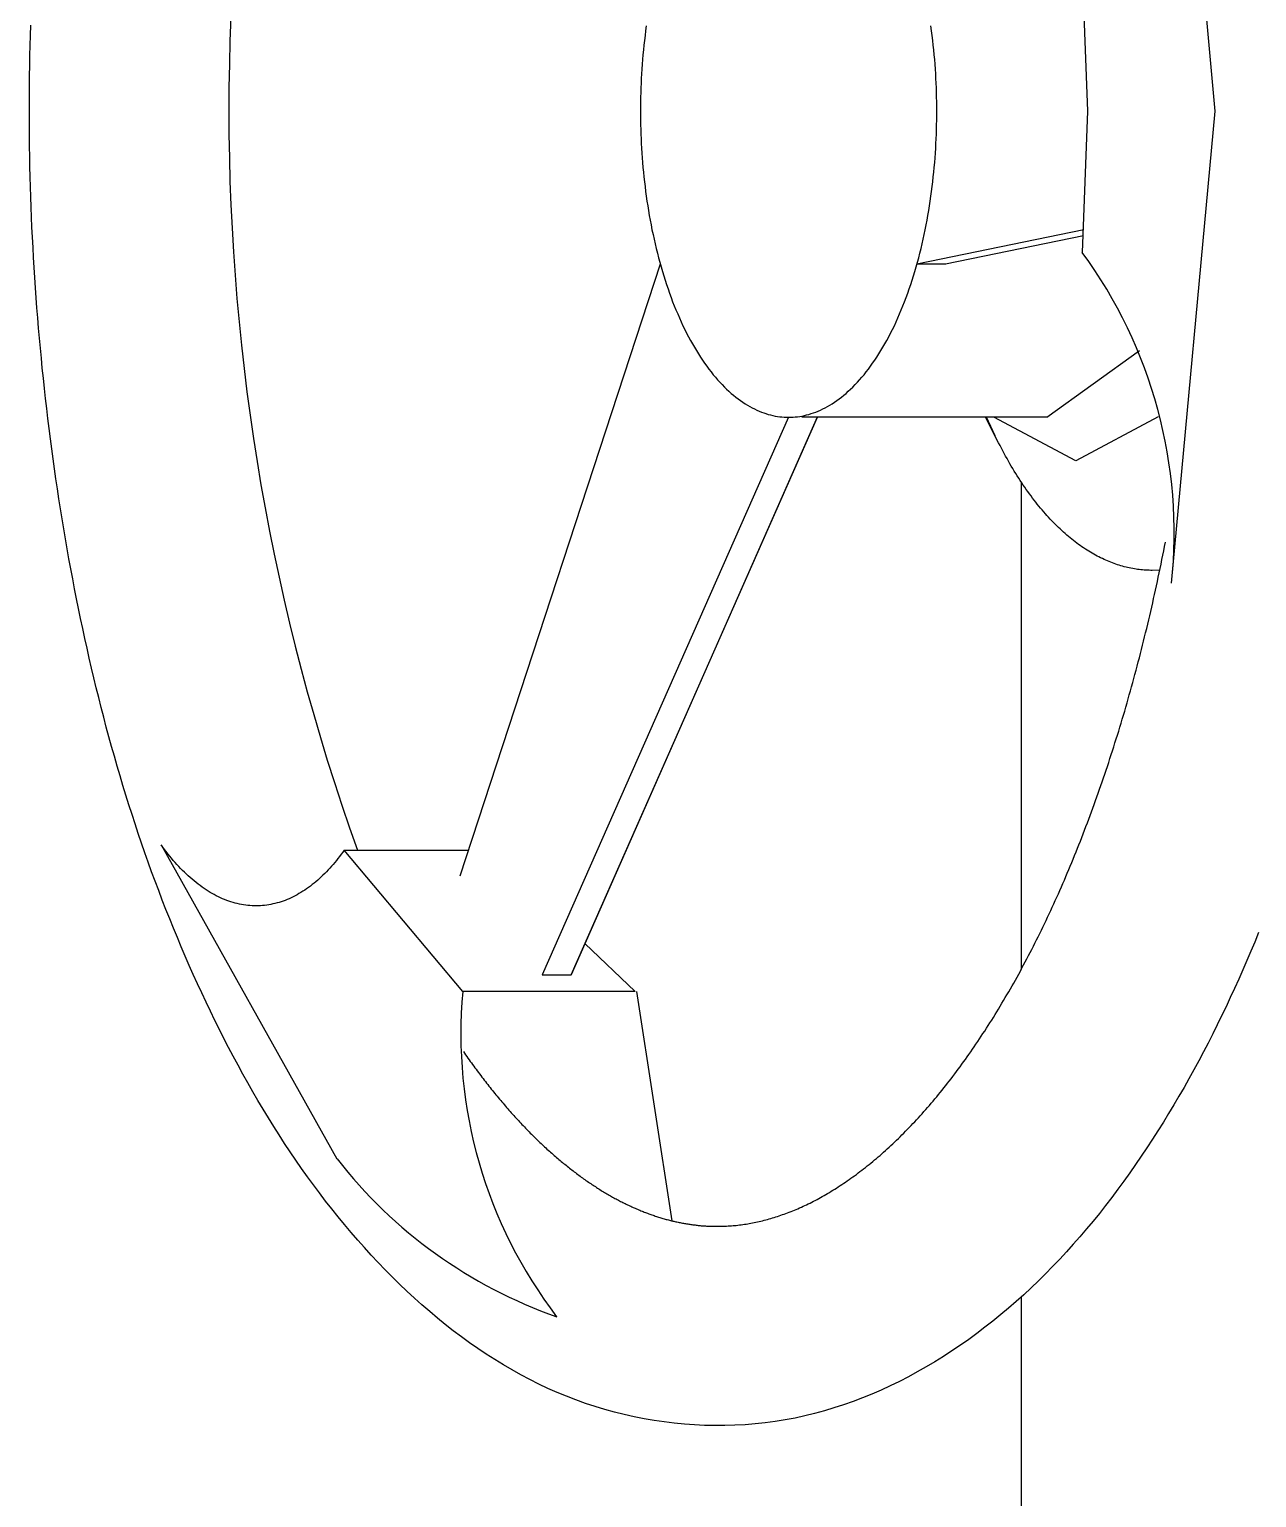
# Model space of a CAD drawing. Extents: x -11388 to 5235, y -758 to 9868.
# Drawn here: x -8387 to -8208.8, y 1358.2 to 1571.3 of the extents above; entities that cross this region are included whole.
import ezdxf

# ---------------------------------------------------------------- set-up
doc = ezdxf.new("R2010")
doc.units = 0
doc.header["$MEASUREMENT"] = 0
doc.layers.get('0').update_dxf_attribs({"linetype": 'CONTINUOUS'})
doc.layers.add('OUTLINE', color=2, linetype='CONTINUOUS')

msp = doc.modelspace()

# ---------------------------------------------------------------- linework, layer by layer
at = {"color": 7}
for points in [[(-8208.56, 1440.22, 0), (-8209.11, 1438.86, 0), (-8209.68, 1437.51, 0), (-8210.26, 1436.16, 0), (-8210.84, 1434.81, 0), (-8211.44, 1433.46, 0), (-8212.04, 1432.13, 0), (-8212.66, 1430.79, 0), (-8213.28, 1429.46, 0), (-8213.92, 1428.14, 0), (-8214.56, 1426.82, 0), (-8215.22, 1425.51, 0), (-8215.88, 1424.2, 0), (-8216.56, 1422.9, 0), (-8217.25, 1421.6, 0), (-8217.95, 1420.31, 0), (-8218.66, 1419.02, 0), (-8219.38, 1417.75, 0), (-8220.11, 1416.47, 0), (-8220.86, 1415.21, 0), (-8221.61, 1413.95, 0), (-8222.38, 1412.7, 0), (-8223.16, 1411.46, 0), (-8223.95, 1410.22, 0), (-8224.76, 1408.99, 0), (-8225.58, 1407.77, 0), (-8226.41, 1406.55, 0), (-8227.25, 1405.35, 0), (-8228.11, 1404.15, 0), (-8228.98, 1402.97, 0), (-8229.86, 1401.79, 0), (-8230.76, 1400.63, 0), (-8231.67, 1399.47, 0), (-8232.59, 1398.33, 0), (-8233.53, 1397.2, 0), (-8234.49, 1396.08, 0), (-8235.45, 1394.98, 0), (-8236.44, 1393.89, 0), (-8237.43, 1392.81, 0), (-8238.45, 1391.75, 0), (-8239.47, 1390.7, 0), (-8240.52, 1389.67, 0), (-8241.58, 1388.66, 0), (-8242.65, 1387.66, 0), (-8243.74, 1386.68, 0), (-8244.85, 1385.71, 0), (-8245.97, 1384.77, 0), (-8247.11, 1383.84, 0), (-8248.27, 1382.93, 0), (-8249.44, 1382.05, 0), (-8250.63, 1381.18, 0), (-8251.84, 1380.33, 0), (-8253.06, 1379.51, 0), (-8254.3, 1378.71, 0), (-8255.55, 1377.93, 0), (-8256.82, 1377.18, 0), (-8258.1, 1376.45, 0), (-8259.39, 1375.75, 0), (-8260.7, 1375.08, 0), (-8262.02, 1374.44, 0), (-8263.35, 1373.82, 0), (-8264.7, 1373.24, 0), (-8266.06, 1372.68, 0), (-8267.43, 1372.16, 0), (-8268.8, 1371.68, 0), (-8270.19, 1371.22, 0), (-8271.59, 1370.8, 0), (-8273, 1370.42, 0), (-8274.42, 1370.07, 0), (-8275.85, 1369.76, 0), (-8277.29, 1369.48, 0), (-8278.73, 1369.25, 0), (-8280.18, 1369.06, 0), (-8281.64, 1368.9, 0), (-8283.1, 1368.78, 0), (-8284.56, 1368.7, 0), (-8286.03, 1368.66, 0), (-8287.5, 1368.65, 0), (-8288.97, 1368.69, 0), (-8290.44, 1368.76, 0), (-8291.91, 1368.86, 0), (-8293.38, 1369.01, 0), (-8294.84, 1369.19, 0), (-8296.29, 1369.4, 0), (-8297.75, 1369.65, 0), (-8299.19, 1369.94, 0), (-8300.63, 1370.26, 0), (-8302.06, 1370.62, 0), (-8303.47, 1371.01, 0), (-8304.88, 1371.43, 0), (-8306.27, 1371.89, 0), (-8307.66, 1372.39, 0), (-8309.02, 1372.91, 0), (-8310.38, 1373.47, 0), (-8311.71, 1374.06, 0), (-8313.04, 1374.69, 0), (-8314.34, 1375.34, 0), (-8315.64, 1376.02, 0), (-8316.92, 1376.74, 0), (-8318.18, 1377.47, 0), (-8319.43, 1378.24, 0), (-8320.66, 1379.03, 0), (-8321.88, 1379.85, 0), (-8323.09, 1380.69, 0), (-8324.28, 1381.55, 0), (-8325.45, 1382.44, 0), (-8326.61, 1383.35, 0), (-8327.75, 1384.27, 0), (-8328.88, 1385.22, 0), (-8330, 1386.19, 0), (-8331.1, 1387.17, 0), (-8332.18, 1388.18, 0), (-8333.25, 1389.19, 0), (-8334.3, 1390.23, 0), (-8335.34, 1391.28, 0), (-8336.36, 1392.34, 0), (-8337.36, 1393.41, 0), (-8338.35, 1394.5, 0), (-8339.33, 1395.6, 0), (-8340.29, 1396.71, 0), (-8341.24, 1397.83, 0), (-8342.17, 1398.96, 0), (-8343.09, 1400.11, 0), (-8343.99, 1401.26, 0), (-8344.88, 1402.43, 0), (-8345.75, 1403.61, 0), (-8346.62, 1404.79, 0), (-8347.47, 1405.99, 0), (-8348.3, 1407.19, 0), (-8349.13, 1408.41, 0), (-8349.94, 1409.63, 0), (-8350.73, 1410.86, 0), (-8351.52, 1412.1, 0), (-8352.29, 1413.35, 0), (-8353.06, 1414.6, 0), (-8353.81, 1415.86, 0), (-8354.54, 1417.13, 0), (-8355.27, 1418.41, 0), (-8355.99, 1419.69, 0), (-8356.69, 1420.97, 0), (-8357.39, 1422.27, 0), (-8358.07, 1423.57, 0), (-8358.75, 1424.87, 0), (-8359.41, 1426.18, 0), (-8360.06, 1427.49, 0), (-8360.71, 1428.81, 0), (-8361.34, 1430.13, 0), (-8361.97, 1431.46, 0), (-8362.58, 1432.79, 0), (-8363.19, 1434.13, 0), (-8363.78, 1435.47, 0), (-8364.37, 1436.81, 0), (-8364.95, 1438.16, 0), (-8365.51, 1439.51, 0), (-8366.07, 1440.86, 0), (-8366.62, 1442.22, 0), (-8367.16, 1443.58, 0), (-8367.7, 1444.95, 0), (-8368.22, 1446.32, 0), (-8368.73, 1447.69, 0), (-8369.24, 1449.07, 0), (-8369.74, 1450.45, 0), (-8370.22, 1451.83, 0), (-8370.7, 1453.22, 0), (-8371.18, 1454.61, 0), (-8371.64, 1456, 0), (-8372.09, 1457.39, 0), (-8372.54, 1458.79, 0), (-8372.98, 1460.19, 0), (-8373.41, 1461.6, 0), (-8373.83, 1463, 0), (-8374.25, 1464.41, 0), (-8374.65, 1465.82, 0), (-8375.05, 1467.24, 0), (-8375.44, 1468.65, 0), (-8375.82, 1470.07, 0), (-8376.2, 1471.49, 0), (-8376.57, 1472.92, 0), (-8376.93, 1474.34, 0), (-8377.28, 1475.77, 0), (-8377.63, 1477.2, 0), (-8377.97, 1478.63, 0), (-8378.3, 1480.06, 0), (-8378.62, 1481.5, 0), (-8378.94, 1482.94, 0), (-8379.25, 1484.37, 0), (-8379.56, 1485.82, 0), (-8379.85, 1487.26, 0), (-8380.14, 1488.7, 0), (-8380.43, 1490.14, 0), (-8380.7, 1491.59, 0), (-8380.98, 1493.04, 0), (-8381.24, 1494.49, 0), (-8381.5, 1495.94, 0), (-8381.75, 1497.39, 0), (-8381.99, 1498.84, 0), (-8382.23, 1500.29, 0), (-8382.47, 1501.74, 0), (-8382.69, 1503.2, 0), (-8382.91, 1504.65, 0), (-8383.13, 1506.11, 0), (-8383.34, 1507.56, 0), (-8383.54, 1509.02, 0), (-8383.74, 1510.47, 0), (-8383.93, 1511.93, 0), (-8384.12, 1513.39, 0), (-8384.3, 1514.85, 0), (-8384.47, 1516.31, 0), (-8384.64, 1517.77, 0), (-8384.8, 1519.23, 0), (-8384.96, 1520.69, 0), (-8385.11, 1522.15, 0), (-8385.25, 1523.61, 0), (-8385.39, 1525.07, 0), (-8385.53, 1526.53, 0), (-8385.65, 1527.99, 0), (-8385.77, 1529.46, 0), (-8385.89, 1530.92, 0), (-8386, 1532.38, 0), (-8386.11, 1533.85, 0), (-8386.2, 1535.31, 0), (-8386.3, 1536.77, 0), (-8386.38, 1538.24, 0), (-8386.46, 1539.7, 0), (-8386.54, 1541.17, 0), (-8386.61, 1542.63, 0), (-8386.67, 1544.1, 0), (-8386.73, 1545.56, 0), (-8386.78, 1547.03, 0), (-8386.83, 1548.49, 0), (-8386.87, 1549.96, 0), (-8386.9, 1551.43, 0), (-8386.93, 1552.89, 0), (-8386.96, 1554.36, 0), (-8386.97, 1555.82, 0), (-8386.99, 1557.29, 0), (-8386.99, 1558.75, 0), (-8386.99, 1560.22, 0), (-8386.99, 1561.69, 0), (-8386.98, 1563.15, 0), (-8386.96, 1564.62, 0), (-8386.94, 1566.08, 0), (-8386.91, 1567.55, 0), (-8386.87, 1569.02, 0), (-8386.83, 1570.48, 0), (-8386.79, 1571.95, 0)], [(-8297.44, 1571.85, 0), (-8297.53, 1571.15, 0), (-8297.62, 1570.45, 0), (-8297.7, 1569.75, 0), (-8297.78, 1569.06, 0), (-8297.85, 1568.36, 0), (-8297.92, 1567.66, 0), (-8297.98, 1566.97, 0), (-8298.03, 1566.28, 0), (-8298.08, 1565.58, 0), (-8298.13, 1564.9, 0), (-8298.16, 1564.21, 0), (-8298.2, 1563.52, 0), (-8298.22, 1562.84, 0), (-8298.25, 1562.17, 0), (-8298.26, 1561.49, 0), (-8298.28, 1560.82, 0), (-8298.28, 1560.15, 0), (-8298.29, 1559.49, 0)], [(-8255.26, 1559.49, 0), (-8255.27, 1560.15, 0), (-8255.27, 1560.82, 0), (-8255.29, 1561.49, 0), (-8255.3, 1562.17, 0), (-8255.33, 1562.84, 0), (-8255.35, 1563.52, 0), (-8255.39, 1564.21, 0), (-8255.42, 1564.9, 0), (-8255.47, 1565.58, 0), (-8255.52, 1566.28, 0), (-8255.57, 1566.97, 0), (-8255.63, 1567.66, 0), (-8255.7, 1568.36, 0), (-8255.77, 1569.06, 0), (-8255.85, 1569.75, 0), (-8255.93, 1570.45, 0), (-8256.02, 1571.15, 0), (-8256.11, 1571.85, 0)], [(-8298.29, 1559.49, 0), (-8298.28, 1558.82, 0), (-8298.28, 1558.16, 0), (-8298.26, 1557.49, 0), (-8298.25, 1556.81, 0), (-8298.22, 1556.13, 0), (-8298.2, 1555.45, 0), (-8298.16, 1554.77, 0), (-8298.13, 1554.08, 0), (-8298.08, 1553.39, 0), (-8298.03, 1552.7, 0), (-8297.98, 1552.01, 0), (-8297.92, 1551.31, 0), (-8297.85, 1550.62, 0), (-8297.78, 1549.92, 0), (-8297.7, 1549.22, 0), (-8297.62, 1548.52, 0), (-8297.53, 1547.82, 0), (-8297.44, 1547.13, 0), (-8297.34, 1546.43, 0), (-8297.23, 1545.73, 0), (-8297.12, 1545.03, 0), (-8297, 1544.34, 0), (-8296.87, 1543.64, 0), (-8296.74, 1542.95, 0), (-8296.61, 1542.26, 0), (-8296.46, 1541.58, 0), (-8296.31, 1540.89, 0), (-8296.16, 1540.21, 0), (-8296, 1539.54, 0), (-8295.83, 1538.86, 0), (-8295.66, 1538.19, 0), (-8295.48, 1537.53, 0), (-8295.29, 1536.87, 0), (-8295.1, 1536.22, 0), (-8294.91, 1535.57, 0), (-8294.7, 1534.92, 0), (-8294.49, 1534.29, 0), (-8294.28, 1533.66, 0), (-8294.06, 1533.03, 0), (-8293.84, 1532.42, 0), (-8293.61, 1531.81, 0), (-8293.37, 1531.21, 0), (-8293.13, 1530.62, 0), (-8292.88, 1530.03, 0), (-8292.63, 1529.46, 0), (-8292.38, 1528.89, 0), (-8292.12, 1528.33, 0), (-8291.85, 1527.78, 0), (-8291.58, 1527.25, 0), (-8291.31, 1526.72, 0), (-8291.03, 1526.2, 0), (-8290.75, 1525.69, 0), (-8290.46, 1525.19, 0), (-8290.17, 1524.71, 0), (-8289.87, 1524.23, 0), (-8289.58, 1523.77, 0), (-8289.28, 1523.31, 0), (-8288.97, 1522.87, 0), (-8288.66, 1522.44, 0), (-8288.35, 1522.02, 0), (-8288.04, 1521.62, 0), (-8287.72, 1521.22, 0), (-8287.4, 1520.84, 0), (-8287.08, 1520.47, 0), (-8286.76, 1520.11, 0), (-8286.43, 1519.77, 0), (-8286.1, 1519.43, 0), (-8285.77, 1519.11, 0), (-8285.44, 1518.81, 0), (-8285.11, 1518.51, 0), (-8284.78, 1518.23, 0), (-8284.44, 1517.96, 0), (-8284.11, 1517.7, 0), (-8283.77, 1517.45, 0), (-8283.43, 1517.22, 0), (-8283.09, 1517, 0), (-8282.76, 1516.79, 0), (-8282.42, 1516.6, 0), (-8282.08, 1516.41, 0), (-8281.74, 1516.24, 0), (-8281.41, 1516.08, 0), (-8281.07, 1515.93, 0), (-8280.73, 1515.8, 0), (-8280.39, 1515.67, 0), (-8280.06, 1515.56, 0), (-8279.73, 1515.46, 0), (-8279.39, 1515.37, 0), (-8279.06, 1515.29, 0), (-8278.73, 1515.22, 0), (-8278.4, 1515.16, 0), (-8278.07, 1515.12, 0), (-8277.74, 1515.08, 0), (-8277.42, 1515.06, 0), (-8277.1, 1515.04, 0), (-8276.77, 1515.04, 0)], [(-8276.77, 1515.04, 0), (-8276.45, 1515.04, 0), (-8276.13, 1515.06, 0), (-8275.81, 1515.08, 0), (-8275.48, 1515.12, 0), (-8275.15, 1515.16, 0), (-8274.82, 1515.22, 0), (-8274.49, 1515.29, 0), (-8274.16, 1515.37, 0), (-8273.82, 1515.46, 0), (-8273.49, 1515.56, 0), (-8273.15, 1515.67, 0), (-8272.82, 1515.8, 0), (-8272.48, 1515.93, 0), (-8272.14, 1516.08, 0), (-8271.81, 1516.24, 0), (-8271.47, 1516.41, 0), (-8271.13, 1516.6, 0), (-8270.79, 1516.79, 0), (-8270.45, 1517, 0), (-8270.12, 1517.22, 0), (-8269.78, 1517.45, 0), (-8269.44, 1517.7, 0), (-8269.11, 1517.96, 0), (-8268.77, 1518.23, 0), (-8268.44, 1518.51, 0), (-8268.11, 1518.81, 0), (-8267.78, 1519.11, 0), (-8267.45, 1519.43, 0), (-8267.12, 1519.77, 0), (-8266.79, 1520.11, 0), (-8266.47, 1520.47, 0), (-8266.15, 1520.84, 0), (-8265.83, 1521.22, 0), (-8265.51, 1521.62, 0), (-8265.2, 1522.02, 0), (-8264.89, 1522.44, 0), (-8264.58, 1522.87, 0), (-8264.27, 1523.31, 0), (-8263.97, 1523.77, 0), (-8263.68, 1524.23, 0), (-8263.38, 1524.71, 0), (-8263.09, 1525.19, 0), (-8262.8, 1525.69, 0), (-8262.52, 1526.2, 0), (-8262.24, 1526.72, 0), (-8261.97, 1527.25, 0), (-8261.7, 1527.78, 0), (-8261.43, 1528.33, 0), (-8261.17, 1528.89, 0), (-8260.92, 1529.46, 0), (-8260.66, 1530.03, 0), (-8260.42, 1530.62, 0), (-8260.18, 1531.21, 0), (-8259.94, 1531.81, 0), (-8259.71, 1532.42, 0), (-8259.49, 1533.03, 0), (-8259.27, 1533.66, 0), (-8259.05, 1534.29, 0), (-8258.85, 1534.92, 0), (-8258.64, 1535.57, 0), (-8258.45, 1536.22, 0), (-8258.26, 1536.87, 0), (-8258.07, 1537.53, 0), (-8257.89, 1538.19, 0), (-8257.72, 1538.86, 0), (-8257.55, 1539.54, 0), (-8257.39, 1540.21, 0), (-8257.24, 1540.89, 0), (-8257.09, 1541.58, 0), (-8256.94, 1542.26, 0), (-8256.81, 1542.95, 0), (-8256.68, 1543.64, 0), (-8256.55, 1544.34, 0), (-8256.43, 1545.03, 0), (-8256.32, 1545.73, 0), (-8256.21, 1546.43, 0), (-8256.11, 1547.13, 0), (-8256.02, 1547.82, 0), (-8255.93, 1548.52, 0), (-8255.85, 1549.22, 0), (-8255.77, 1549.92, 0), (-8255.7, 1550.62, 0), (-8255.63, 1551.31, 0), (-8255.57, 1552.01, 0), (-8255.52, 1552.7, 0), (-8255.47, 1553.39, 0), (-8255.42, 1554.08, 0), (-8255.39, 1554.77, 0), (-8255.35, 1555.45, 0), (-8255.33, 1556.13, 0), (-8255.3, 1556.81, 0), (-8255.29, 1557.49, 0), (-8255.27, 1558.16, 0), (-8255.27, 1558.82, 0), (-8255.26, 1559.49, 0)], [(-8223.98, 1492.81, 0), (-8224.22, 1492.81, 0), (-8224.45, 1492.82, 0), (-8224.69, 1492.83, 0), (-8224.92, 1492.84, 0), (-8225.16, 1492.86, 0), (-8225.4, 1492.88, 0), (-8225.64, 1492.9, 0), (-8225.88, 1492.93, 0), (-8226.11, 1492.96, 0), (-8226.35, 1492.99, 0), (-8226.59, 1493.03, 0), (-8226.83, 1493.07, 0), (-8227.08, 1493.12, 0), (-8227.32, 1493.17, 0), (-8227.56, 1493.22, 0), (-8227.8, 1493.28, 0), (-8228.05, 1493.34, 0), (-8228.29, 1493.41, 0), (-8228.53, 1493.48, 0), (-8228.78, 1493.55, 0), (-8229.02, 1493.63, 0), (-8229.27, 1493.71, 0), (-8229.51, 1493.8, 0), (-8229.76, 1493.89, 0), (-8230, 1493.98, 0), (-8230.25, 1494.08, 0), (-8230.49, 1494.18, 0), (-8230.74, 1494.29, 0), (-8230.99, 1494.4, 0), (-8231.23, 1494.52, 0), (-8231.48, 1494.64, 0), (-8231.73, 1494.76, 0), (-8231.97, 1494.89, 0), (-8232.22, 1495.02, 0), (-8232.47, 1495.16, 0), (-8232.71, 1495.3, 0), (-8232.96, 1495.44, 0), (-8233.21, 1495.59, 0), (-8233.45, 1495.75, 0), (-8233.7, 1495.91, 0), (-8233.95, 1496.07, 0), (-8234.19, 1496.24, 0), (-8234.44, 1496.41, 0), (-8234.68, 1496.59, 0), (-8234.93, 1496.77, 0), (-8235.17, 1496.95, 0), (-8235.42, 1497.14, 0), (-8235.66, 1497.33, 0), (-8235.91, 1497.53, 0), (-8236.15, 1497.74, 0), (-8236.4, 1497.94, 0), (-8236.64, 1498.15, 0), (-8236.88, 1498.37, 0), (-8237.12, 1498.59, 0), (-8237.37, 1498.82, 0), (-8237.61, 1499.05, 0), (-8237.85, 1499.28, 0), (-8238.09, 1499.52, 0), (-8238.33, 1499.76, 0), (-8238.56, 1500.01, 0), (-8238.8, 1500.26, 0), (-8239.04, 1500.52, 0), (-8239.28, 1500.78, 0), (-8239.51, 1501.04, 0), (-8239.75, 1501.31, 0), (-8239.98, 1501.58, 0), (-8240.21, 1501.86, 0), (-8240.45, 1502.14, 0), (-8240.68, 1502.43, 0), (-8240.91, 1502.72, 0), (-8241.14, 1503.01, 0), (-8241.37, 1503.31, 0), (-8241.59, 1503.62, 0), (-8241.82, 1503.92, 0), (-8242.04, 1504.24, 0), (-8242.27, 1504.55, 0), (-8242.49, 1504.87, 0), (-8242.71, 1505.2, 0), (-8242.94, 1505.52, 0), (-8243.15, 1505.86, 0), (-8243.37, 1506.19, 0), (-8243.59, 1506.53, 0), (-8243.81, 1506.88, 0), (-8244.02, 1507.23, 0), (-8244.23, 1507.58, 0), (-8244.45, 1507.93, 0), (-8244.66, 1508.29, 0), (-8244.87, 1508.66, 0), (-8245.07, 1509.03, 0), (-8245.28, 1509.4, 0), (-8245.48, 1509.77, 0), (-8245.69, 1510.15, 0), (-8245.89, 1510.53, 0), (-8246.09, 1510.92, 0), (-8246.29, 1511.31, 0)], [(-8287.17, 1397.59, 0), (-8286.94, 1397.59, 0), (-8286.71, 1397.59, 0), (-8286.48, 1397.6, 0), (-8286.24, 1397.6, 0), (-8286.01, 1397.61, 0), (-8285.78, 1397.62, 0), (-8285.54, 1397.64, 0), (-8285.31, 1397.65, 0), (-8285.08, 1397.67, 0), (-8284.84, 1397.69, 0), (-8284.61, 1397.71, 0), (-8284.37, 1397.73, 0), (-8284.14, 1397.76, 0), (-8283.9, 1397.79, 0), (-8283.67, 1397.82, 0), (-8283.43, 1397.85, 0), (-8283.2, 1397.88, 0), (-8282.96, 1397.92, 0), (-8282.72, 1397.96, 0), (-8282.49, 1398, 0), (-8282.25, 1398.04, 0), (-8282.01, 1398.09, 0), (-8281.77, 1398.13, 0), (-8281.54, 1398.18, 0), (-8281.3, 1398.23, 0), (-8281.06, 1398.29, 0), (-8280.82, 1398.34, 0), (-8280.58, 1398.4, 0), (-8280.34, 1398.46, 0), (-8280.1, 1398.53, 0), (-8279.85, 1398.59, 0), (-8279.61, 1398.66, 0), (-8279.37, 1398.73, 0), (-8279.13, 1398.8, 0), (-8278.89, 1398.87, 0), (-8278.64, 1398.95, 0), (-8278.4, 1399.03, 0), (-8278.15, 1399.11, 0), (-8277.91, 1399.19, 0), (-8277.66, 1399.28, 0), (-8277.42, 1399.36, 0), (-8277.17, 1399.45, 0), (-8276.92, 1399.55, 0), (-8276.68, 1399.64, 0), (-8276.43, 1399.74, 0), (-8276.18, 1399.84, 0), (-8275.93, 1399.94, 0), (-8275.68, 1400.04, 0), (-8275.43, 1400.15, 0), (-8275.18, 1400.26, 0), (-8274.93, 1400.37, 0), (-8274.68, 1400.49, 0), (-8274.43, 1400.6, 0), (-8274.18, 1400.72, 0), (-8273.92, 1400.84, 0), (-8273.67, 1400.97, 0), (-8273.42, 1401.1, 0), (-8273.16, 1401.23, 0), (-8272.91, 1401.36, 0), (-8272.65, 1401.49, 0), (-8272.4, 1401.63, 0), (-8272.14, 1401.77, 0), (-8271.89, 1401.91, 0), (-8271.63, 1402.06, 0), (-8271.37, 1402.21, 0), (-8271.11, 1402.36, 0), (-8270.86, 1402.51, 0), (-8270.6, 1402.67, 0), (-8270.34, 1402.82, 0), (-8270.08, 1402.99, 0), (-8269.82, 1403.15, 0), (-8269.56, 1403.32, 0), (-8269.3, 1403.49, 0), (-8269.04, 1403.66, 0), (-8268.78, 1403.83, 0), (-8268.52, 1404.01, 0), (-8268.26, 1404.19, 0), (-8267.99, 1404.37, 0), (-8267.73, 1404.56, 0), (-8267.47, 1404.75, 0), (-8267.21, 1404.94, 0), (-8266.94, 1405.13, 0), (-8266.68, 1405.33, 0), (-8266.42, 1405.53, 0), (-8266.15, 1405.73, 0), (-8265.89, 1405.93, 0), (-8265.63, 1406.14, 0), (-8265.36, 1406.35, 0), (-8265.1, 1406.56, 0), (-8264.83, 1406.78, 0), (-8264.57, 1406.99, 0), (-8264.3, 1407.22, 0), (-8264.04, 1407.44, 0), (-8263.77, 1407.67, 0), (-8263.51, 1407.89, 0), (-8263.24, 1408.13, 0), (-8262.98, 1408.36, 0), (-8262.71, 1408.6, 0), (-8262.45, 1408.84, 0), (-8262.18, 1409.08, 0), (-8261.92, 1409.33, 0), (-8261.65, 1409.58, 0), (-8261.38, 1409.83, 0), (-8261.12, 1410.08, 0), (-8260.85, 1410.34, 0), (-8260.59, 1410.6, 0), (-8260.32, 1410.86, 0), (-8260.05, 1411.13, 0), (-8259.79, 1411.4, 0), (-8259.52, 1411.67, 0), (-8259.26, 1411.94, 0), (-8258.99, 1412.22, 0), (-8258.73, 1412.5, 0), (-8258.46, 1412.78, 0), (-8258.19, 1413.07, 0), (-8257.93, 1413.35, 0), (-8257.66, 1413.65, 0), (-8257.4, 1413.94, 0), (-8257.13, 1414.24, 0), (-8256.87, 1414.54, 0), (-8256.6, 1414.84, 0), (-8256.34, 1415.14, 0), (-8256.08, 1415.45, 0), (-8255.81, 1415.76, 0), (-8255.55, 1416.08, 0), (-8255.28, 1416.39, 0), (-8255.02, 1416.71, 0), (-8254.76, 1417.03, 0), (-8254.5, 1417.36, 0), (-8254.23, 1417.69, 0), (-8253.97, 1418.02, 0), (-8253.71, 1418.35, 0), (-8253.45, 1418.68, 0), (-8253.19, 1419.02, 0), (-8252.93, 1419.36, 0), (-8252.67, 1419.71, 0), (-8252.41, 1420.05, 0), (-8252.15, 1420.4, 0), (-8251.89, 1420.75, 0), (-8251.63, 1421.11, 0), (-8251.37, 1421.46, 0), (-8251.11, 1421.82, 0), (-8250.86, 1422.18, 0), (-8250.6, 1422.55, 0), (-8250.34, 1422.92, 0), (-8250.09, 1423.29, 0), (-8249.83, 1423.66, 0), (-8249.58, 1424.03, 0), (-8249.32, 1424.41, 0), (-8249.07, 1424.79, 0), (-8248.81, 1425.17, 0), (-8248.56, 1425.56, 0), (-8248.31, 1425.94, 0), (-8248.06, 1426.33, 0), (-8247.81, 1426.73, 0), (-8247.55, 1427.12, 0), (-8247.3, 1427.52, 0), (-8247.05, 1427.92, 0), (-8246.8, 1428.32, 0), (-8246.56, 1428.73, 0), (-8246.31, 1429.13, 0), (-8246.06, 1429.54, 0), (-8245.81, 1429.96, 0), (-8245.57, 1430.37, 0), (-8245.32, 1430.79, 0), (-8245.08, 1431.21, 0), (-8244.83, 1431.63, 0), (-8244.59, 1432.05, 0), (-8244.34, 1432.48, 0), (-8244.1, 1432.91, 0), (-8243.86, 1433.34, 0), (-8243.62, 1433.78, 0), (-8243.38, 1434.21, 0), (-8243.14, 1434.65, 0), (-8242.9, 1435.09, 0), (-8242.66, 1435.54, 0), (-8242.42, 1435.98, 0), (-8242.19, 1436.43, 0), (-8241.95, 1436.88, 0), (-8241.72, 1437.33, 0), (-8241.48, 1437.79, 0), (-8241.25, 1438.24, 0), (-8241.02, 1438.7, 0), (-8240.78, 1439.17, 0), (-8240.55, 1439.63, 0), (-8240.32, 1440.1, 0), (-8240.09, 1440.56, 0), (-8239.86, 1441.03, 0), (-8239.63, 1441.51, 0), (-8239.41, 1441.98, 0), (-8239.18, 1442.46, 0), (-8238.96, 1442.94, 0), (-8238.73, 1443.42, 0), (-8238.51, 1443.91, 0), (-8238.28, 1444.39, 0), (-8238.06, 1444.88, 0), (-8237.84, 1445.37, 0), (-8237.62, 1445.86, 0), (-8237.4, 1446.36, 0), (-8237.18, 1446.86, 0), (-8236.97, 1447.35, 0), (-8236.75, 1447.86, 0), (-8236.53, 1448.36, 0), (-8236.32, 1448.86, 0), (-8236.1, 1449.37, 0), (-8235.89, 1449.88, 0), (-8235.68, 1450.39, 0), (-8235.47, 1450.91, 0), (-8235.26, 1451.42, 0), (-8235.05, 1451.94, 0), (-8234.84, 1452.46, 0), (-8234.63, 1452.98, 0), (-8234.42, 1453.5, 0), (-8234.22, 1454.03, 0), (-8234.01, 1454.55, 0), (-8233.81, 1455.08, 0), (-8233.61, 1455.61, 0), (-8233.41, 1456.15, 0), (-8233.2, 1456.68, 0), (-8233, 1457.22, 0), (-8232.81, 1457.76, 0), (-8232.61, 1458.3, 0), (-8232.41, 1458.84, 0), (-8232.22, 1459.39, 0), (-8232.02, 1459.93, 0), (-8231.83, 1460.48, 0), (-8231.63, 1461.03, 0), (-8231.44, 1461.58, 0), (-8231.25, 1462.13, 0), (-8231.06, 1462.69, 0), (-8230.87, 1463.25, 0), (-8230.68, 1463.8, 0), (-8230.5, 1464.36, 0), (-8230.31, 1464.93, 0), (-8230.13, 1465.49, 0), (-8229.94, 1466.06, 0), (-8229.76, 1466.62, 0), (-8229.58, 1467.19, 0), (-8229.4, 1467.76, 0), (-8229.22, 1468.34, 0), (-8229.04, 1468.91, 0), (-8228.86, 1469.48, 0), (-8228.69, 1470.06, 0), (-8228.51, 1470.64, 0), (-8228.34, 1471.22, 0), (-8228.17, 1471.8, 0), (-8227.99, 1472.39, 0), (-8227.82, 1472.97, 0), (-8227.65, 1473.56, 0), (-8227.49, 1474.15, 0), (-8227.32, 1474.74, 0), (-8227.15, 1475.33, 0), (-8226.99, 1475.92, 0), (-8226.82, 1476.52, 0), (-8226.66, 1477.11, 0), (-8226.5, 1477.71, 0), (-8226.34, 1478.31, 0), (-8226.18, 1478.91, 0), (-8226.02, 1479.51, 0), (-8225.86, 1480.11, 0), (-8225.71, 1480.72, 0), (-8225.55, 1481.33, 0), (-8225.4, 1481.93, 0), (-8225.25, 1482.54, 0), (-8225.1, 1483.15, 0), (-8224.95, 1483.76, 0), (-8224.8, 1484.38, 0), (-8224.65, 1484.99, 0), (-8224.5, 1485.61, 0), (-8224.36, 1486.22, 0), (-8224.21, 1486.84, 0), (-8224.07, 1487.46, 0), (-8223.93, 1488.08, 0), (-8223.79, 1488.71, 0), (-8223.65, 1489.33, 0), (-8223.51, 1489.96, 0), (-8223.38, 1490.58, 0), (-8223.24, 1491.21, 0), (-8223.11, 1491.84, 0), (-8222.97, 1492.47, 0), (-8222.84, 1493.1, 0), (-8222.71, 1493.73, 0), (-8222.58, 1494.37, 0), (-8222.45, 1495, 0), (-8222.33, 1495.64, 0), (-8222.2, 1496.27, 0), (-8222.08, 1496.91, 0)], [(-8341.28, 1452.2, 0), (-8341.5, 1451.89, 0), (-8341.73, 1451.59, 0), (-8341.96, 1451.29, 0), (-8342.19, 1450.99, 0), (-8342.42, 1450.7, 0), (-8342.65, 1450.41, 0), (-8342.89, 1450.13, 0), (-8343.13, 1449.86, 0), (-8343.37, 1449.59, 0), (-8343.62, 1449.32, 0), (-8343.87, 1449.06, 0), (-8344.12, 1448.81, 0), (-8344.37, 1448.56, 0), (-8344.62, 1448.31, 0), (-8344.88, 1448.08, 0), (-8345.14, 1447.85, 0), (-8345.4, 1447.62, 0), (-8345.67, 1447.4, 0), (-8345.93, 1447.19, 0), (-8346.2, 1446.98, 0), (-8346.47, 1446.78, 0), (-8346.75, 1446.59, 0), (-8347.02, 1446.4, 0), (-8347.3, 1446.22, 0), (-8347.57, 1446.05, 0), (-8347.85, 1445.88, 0), (-8348.14, 1445.72, 0), (-8348.42, 1445.57, 0), (-8348.71, 1445.42, 0), (-8348.99, 1445.28, 0), (-8349.28, 1445.15, 0), (-8349.57, 1445.03, 0), (-8349.86, 1444.91, 0), (-8350.16, 1444.81, 0), (-8350.45, 1444.71, 0), (-8350.75, 1444.61, 0), (-8351.04, 1444.53, 0), (-8351.34, 1444.45, 0), (-8351.64, 1444.38, 0), (-8351.94, 1444.32, 0), (-8352.24, 1444.27, 0), (-8352.54, 1444.22, 0), (-8352.85, 1444.18, 0), (-8353.15, 1444.16, 0), (-8353.45, 1444.13, 0), (-8353.76, 1444.12, 0), (-8354.06, 1444.12, 0), (-8354.37, 1444.12, 0), (-8354.67, 1444.13, 0), (-8354.98, 1444.15, 0), (-8355.29, 1444.18, 0), (-8355.59, 1444.22, 0), (-8355.9, 1444.26, 0), (-8356.21, 1444.31, 0), (-8356.51, 1444.37, 0), (-8356.82, 1444.44, 0), (-8357.12, 1444.52, 0), (-8357.43, 1444.61, 0), (-8357.73, 1444.7, 0), (-8358.04, 1444.8, 0), (-8358.34, 1444.91, 0), (-8358.65, 1445.03, 0), (-8358.95, 1445.15, 0), (-8359.25, 1445.29, 0), (-8359.55, 1445.43, 0), (-8359.85, 1445.58, 0), (-8360.15, 1445.74, 0), (-8360.45, 1445.9, 0), (-8360.75, 1446.07, 0), (-8361.04, 1446.26, 0), (-8361.34, 1446.44, 0), (-8361.63, 1446.64, 0), (-8361.93, 1446.84, 0), (-8362.22, 1447.05, 0), (-8362.5, 1447.27, 0), (-8362.79, 1447.49, 0), (-8363.08, 1447.73, 0), (-8363.36, 1447.96, 0), (-8363.64, 1448.21, 0), (-8363.93, 1448.46, 0), (-8364.2, 1448.72, 0), (-8364.48, 1448.99, 0), (-8364.76, 1449.26, 0), (-8365.03, 1449.54, 0), (-8365.3, 1449.82, 0), (-8365.57, 1450.11, 0), (-8365.83, 1450.41, 0), (-8366.1, 1450.71, 0), (-8366.36, 1451.02, 0), (-8366.62, 1451.34, 0), (-8366.88, 1451.66, 0), (-8367.13, 1451.98, 0), (-8367.38, 1452.31, 0), (-8367.63, 1452.65, 0), (-8367.88, 1452.99, 0)], [(-8323.99, 1422.95, 0), (-8323.83, 1422.71, 0), (-8323.66, 1422.47, 0), (-8323.49, 1422.24, 0), (-8323.32, 1422, 0), (-8323.16, 1421.77, 0), (-8322.99, 1421.53, 0), (-8322.82, 1421.3, 0), (-8322.65, 1421.07, 0), (-8322.49, 1420.84, 0), (-8322.32, 1420.61, 0), (-8322.15, 1420.38, 0), (-8321.98, 1420.16, 0), (-8321.81, 1419.93, 0), (-8321.64, 1419.71, 0), (-8321.47, 1419.48, 0), (-8321.3, 1419.26, 0), (-8321.13, 1419.04, 0), (-8320.96, 1418.82, 0), (-8320.79, 1418.6, 0), (-8320.62, 1418.38, 0), (-8320.45, 1418.17, 0), (-8320.28, 1417.95, 0), (-8320.11, 1417.74, 0), (-8319.94, 1417.52, 0), (-8319.77, 1417.31, 0), (-8319.6, 1417.1, 0), (-8319.43, 1416.89, 0), (-8319.26, 1416.68, 0), (-8319.09, 1416.47, 0), (-8318.92, 1416.27, 0), (-8318.75, 1416.06, 0), (-8318.57, 1415.86, 0), (-8318.4, 1415.65, 0), (-8318.23, 1415.45, 0), (-8318.06, 1415.25, 0), (-8317.89, 1415.05, 0), (-8317.72, 1414.85, 0), (-8317.54, 1414.66, 0), (-8317.37, 1414.46, 0), (-8317.2, 1414.27, 0), (-8317.03, 1414.07, 0), (-8316.86, 1413.88, 0), (-8316.68, 1413.69, 0), (-8316.51, 1413.5, 0), (-8316.34, 1413.31, 0), (-8316.17, 1413.12, 0), (-8315.99, 1412.94, 0), (-8315.82, 1412.75, 0), (-8315.65, 1412.57, 0), (-8315.48, 1412.38, 0), (-8315.3, 1412.2, 0), (-8315.13, 1412.02, 0), (-8314.96, 1411.84, 0), (-8314.79, 1411.66, 0), (-8314.61, 1411.49, 0), (-8314.44, 1411.31, 0), (-8314.27, 1411.13, 0), (-8314.1, 1410.96, 0), (-8313.92, 1410.79, 0), (-8313.75, 1410.62, 0), (-8313.58, 1410.45, 0), (-8313.4, 1410.28, 0), (-8313.23, 1410.11, 0), (-8313.06, 1409.95, 0), (-8312.89, 1409.78, 0), (-8312.71, 1409.62, 0), (-8312.54, 1409.45, 0), (-8312.37, 1409.29, 0), (-8312.2, 1409.13, 0), (-8312.02, 1408.97, 0), (-8311.85, 1408.81, 0), (-8311.68, 1408.66, 0), (-8311.5, 1408.5, 0), (-8311.33, 1408.35, 0), (-8311.16, 1408.19, 0), (-8310.99, 1408.04, 0), (-8310.82, 1407.89, 0), (-8310.64, 1407.74, 0), (-8310.47, 1407.59, 0), (-8310.3, 1407.45, 0), (-8310.13, 1407.3, 0), (-8309.95, 1407.15, 0), (-8309.78, 1407.01, 0), (-8309.61, 1406.87, 0), (-8309.44, 1406.73, 0), (-8309.27, 1406.59, 0), (-8309.09, 1406.45, 0), (-8308.92, 1406.31, 0), (-8308.75, 1406.17, 0), (-8308.58, 1406.04, 0), (-8308.41, 1405.9, 0), (-8308.24, 1405.77, 0), (-8308.07, 1405.64, 0), (-8307.89, 1405.51, 0), (-8307.72, 1405.38, 0), (-8307.55, 1405.25, 0), (-8307.38, 1405.12, 0), (-8307.21, 1404.99, 0), (-8307.04, 1404.87, 0), (-8306.87, 1404.74, 0), (-8306.7, 1404.62, 0), (-8306.53, 1404.5, 0), (-8306.36, 1404.38, 0), (-8306.19, 1404.26, 0), (-8306.02, 1404.14, 0), (-8305.85, 1404.02, 0), (-8305.68, 1403.91, 0), (-8305.51, 1403.79, 0), (-8305.34, 1403.68, 0), (-8305.17, 1403.57, 0), (-8305, 1403.46, 0), (-8304.83, 1403.35, 0), (-8304.66, 1403.24, 0), (-8304.5, 1403.13, 0), (-8304.33, 1403.02, 0), (-8304.16, 1402.92, 0), (-8303.99, 1402.81, 0), (-8303.82, 1402.71, 0), (-8303.66, 1402.61, 0), (-8303.49, 1402.51, 0), (-8303.32, 1402.41, 0), (-8303.15, 1402.31, 0), (-8302.99, 1402.21, 0), (-8302.82, 1402.11, 0), (-8302.65, 1402.02, 0), (-8302.49, 1401.92, 0), (-8302.32, 1401.83, 0), (-8302.15, 1401.74, 0), (-8301.99, 1401.65, 0), (-8301.82, 1401.56, 0), (-8301.65, 1401.47, 0), (-8301.49, 1401.38, 0), (-8301.32, 1401.29, 0), (-8301.16, 1401.21, 0), (-8300.99, 1401.13, 0), (-8300.83, 1401.04, 0), (-8300.66, 1400.96, 0), (-8300.5, 1400.88, 0), (-8300.34, 1400.8, 0), (-8300.17, 1400.72, 0), (-8300.01, 1400.64, 0), (-8299.84, 1400.56, 0), (-8299.68, 1400.49, 0), (-8299.52, 1400.41, 0), (-8299.35, 1400.34, 0), (-8299.19, 1400.27, 0), (-8299.03, 1400.2, 0), (-8298.87, 1400.13, 0), (-8298.7, 1400.06, 0), (-8298.54, 1399.99, 0), (-8298.38, 1399.92, 0), (-8298.22, 1399.85, 0), (-8298.05, 1399.79, 0), (-8297.89, 1399.72, 0), (-8297.73, 1399.66, 0), (-8297.57, 1399.6, 0), (-8297.41, 1399.54, 0), (-8297.25, 1399.48, 0), (-8297.09, 1399.42, 0), (-8296.93, 1399.36, 0), (-8296.77, 1399.3, 0), (-8296.61, 1399.25, 0), (-8296.45, 1399.19, 0), (-8296.29, 1399.14, 0), (-8296.13, 1399.08, 0), (-8295.97, 1399.03, 0), (-8295.81, 1398.98, 0), (-8295.65, 1398.93, 0), (-8295.49, 1398.88, 0), (-8295.33, 1398.83, 0), (-8295.18, 1398.78, 0), (-8295.02, 1398.74, 0), (-8294.86, 1398.69, 0), (-8294.7, 1398.65, 0), (-8294.54, 1398.6, 0), (-8294.39, 1398.56, 0), (-8294.23, 1398.52, 0), (-8294.07, 1398.48, 0), (-8293.92, 1398.44, 0), (-8293.76, 1398.4, 0), (-8293.6, 1398.36, 0), (-8293.45, 1398.33, 0), (-8293.29, 1398.29, 0), (-8293.14, 1398.25, 0), (-8292.98, 1398.22, 0), (-8292.82, 1398.19, 0), (-8292.67, 1398.15, 0), (-8292.51, 1398.12, 0), (-8292.36, 1398.09, 0), (-8292.2, 1398.06, 0), (-8292.05, 1398.03, 0), (-8291.9, 1398.01, 0), (-8291.74, 1397.98, 0), (-8291.59, 1397.95, 0), (-8291.43, 1397.93, 0), (-8291.28, 1397.9, 0), (-8291.13, 1397.88, 0), (-8290.97, 1397.86, 0), (-8290.82, 1397.84, 0), (-8290.67, 1397.82, 0), (-8290.51, 1397.8, 0), (-8290.36, 1397.78, 0), (-8290.21, 1397.76, 0), (-8290.05, 1397.74, 0), (-8289.9, 1397.73, 0), (-8289.75, 1397.71, 0), (-8289.6, 1397.7, 0), (-8289.45, 1397.68, 0), (-8289.29, 1397.67, 0), (-8289.14, 1397.66, 0), (-8288.99, 1397.65, 0), (-8288.84, 1397.64, 0), (-8288.69, 1397.63, 0), (-8288.53, 1397.62, 0), (-8288.38, 1397.61, 0), (-8288.23, 1397.61, 0), (-8288.08, 1397.6, 0), (-8287.93, 1397.6, 0), (-8287.78, 1397.59, 0), (-8287.63, 1397.59, 0), (-8287.48, 1397.59, 0), (-8287.33, 1397.59, 0), (-8287.17, 1397.59, 0)]]:
    msp.add_polyline3d(points, dxfattribs=at)
at = {"layer": 'OUTLINE', "color": 7}
for p, q in [((-8214.84, 1559.49), (-8221.18, 1628.01)), ((-8234.16, 1580.01), (-8233.4, 1559.49)), ((-8233.4, 1559.49), (-8234.15, 1538.97)), ((-8221.18, 1490.97), (-8214.84, 1559.49)), ((-8233.93, 1542.23), (-8258.15, 1537.26)), ((-8233.99, 1541.36), (-8253.98, 1537.26)), ((-8295.4, 1537.26), (-8324.51, 1448.4)), ((-8253.95, 1537.26), (-8258.15, 1537.26)), ((-8239.27, 1515.04), (-8225.84, 1524.75)), ((-8276.77, 1515.04), (-8312.53, 1434.11)), ((-8272.61, 1515.04), (-8308.36, 1434.11)), ((-8308.34, 1434.11), (-8272.58, 1515.04)), ((-8239.27, 1515.04), (-8274.84, 1515.04)), ((-8246.29, 1511.31), (-8248.18, 1515.04)), ((-8246.8, 1512.34), (-8248.03, 1515.04)), ((-8235.1, 1508.69), (-8247, 1515.04)), ((-8223.14, 1515.1), (-8235.1, 1508.69)), ((-8243.03, 1505.67), (-8243.03, 1434.85)), ((-8222.89, 1492.85), (-8223.98, 1492.81)), ((-8367.88, 1452.99), (-8342.34, 1407.38)), ((-8341.28, 1452.2), (-8323.26, 1452.2)), ((-8324.08, 1431.69), (-8341.28, 1452.2)), ((-8306.34, 1438.63), (-8299.07, 1431.69)), ((-8312.53, 1434.11), (-8308.34, 1434.11)), ((-8299.07, 1431.69), (-8324.08, 1431.69)), ((-8293.68, 1398.38), (-8298.8, 1431.69)), ((-8243.03, 1387.33), (-8243.03, 1268.18))]:
    msp.add_line(p, q, dxfattribs=at)
for centre, radius, start, end in [((-8040.09, 1559.49), 317.94, 160.2799, 199.7217), ((-8289.75, 1498.19), 68.95, 353.9892, 36.2501), ((-8256.78, 1425.54), 67.58, 174.7753, 217.4242), ((-8287.41, 1450.18), 69.63, 217.9307, 250.6806)]:
    msp.add_arc(centre, radius, start, end, dxfattribs=at)

doc.saveas('drawing.dxf')
